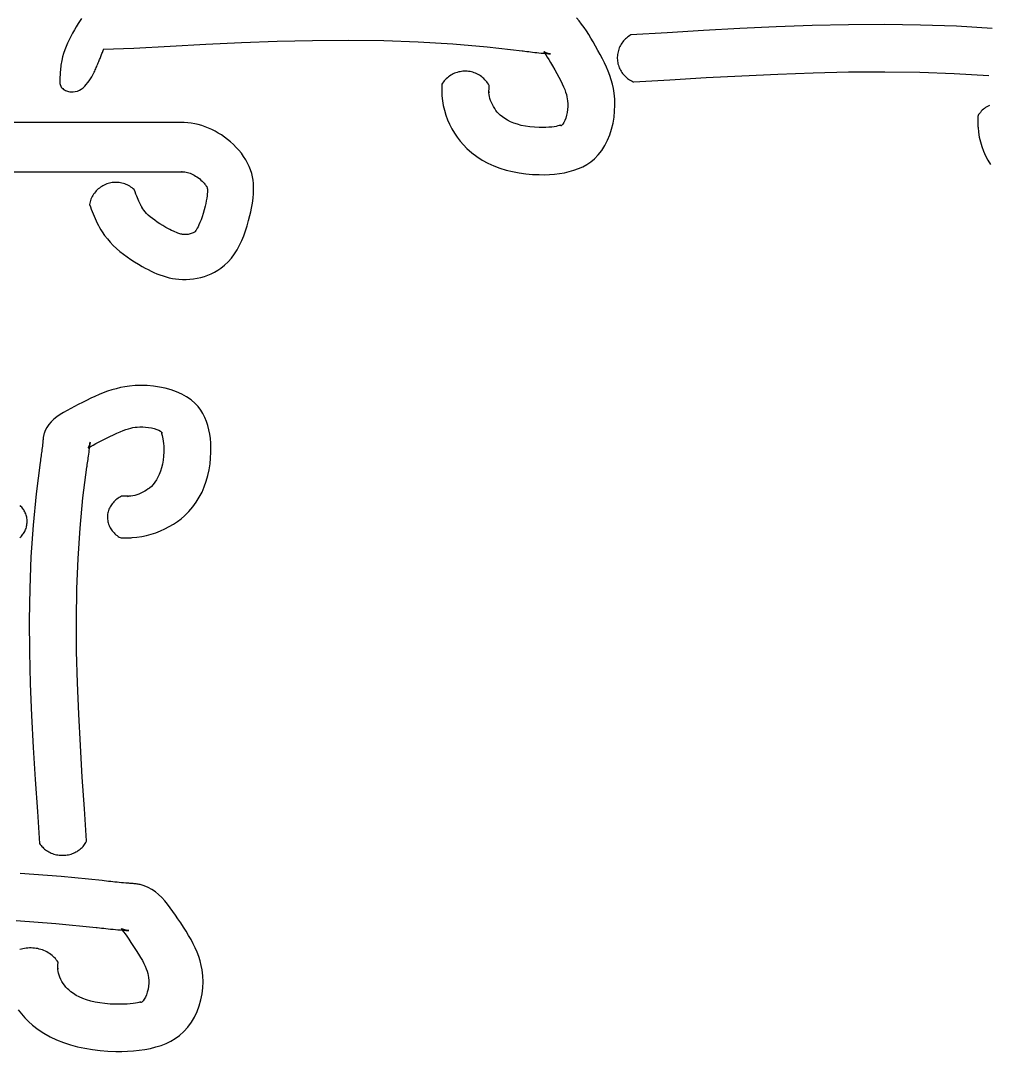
# Model space of a CAD drawing. Extents: x -2.65 to 2.61, y -1.31 to 1.34.
# Drawn here: x -1.019 to 0.008, y -1.306 to -0.213 of the extents above; entities that cross this region are included whole.
import ezdxf

# ---------------------------------------------------------------- set-up
doc = ezdxf.new("R2010")
doc.units = 0
doc.layers.add('2', color=7, linetype='CONTINUOUS')

msp = doc.modelspace()

# ---------------------------------------------------------------- linework, layer by layer
at = {"layer": '2', "color": 7, "linetype": 'CONTINUOUS', "flags": 128}
for points in [[(-0.954087, -0.210462), (-0.957672, -0.215593), (-0.959682, -0.219033), (-0.961658, -0.222484), (-0.963582, -0.225949), (-0.965436, -0.229434), (-0.967203, -0.232945), (-0.968867, -0.236485), (-0.970409, -0.24006), (-0.971811, -0.243675), (-0.973058, -0.247335), (-0.974131, -0.251044), (-0.975013, -0.254809), (-0.975343, -0.256517), (-0.975634, -0.258237), (-0.975889, -0.259966), (-0.976112, -0.261702), (-0.976306, -0.263446), (-0.976473, -0.265195), (-0.976618, -0.266948), (-0.976742, -0.268704), (-0.97685, -0.270462), (-0.976945, -0.27222), (-0.977028, -0.273976), (-0.977105, -0.275731), (-0.977114, -0.275949), (-0.977123, -0.276166), (-0.977131, -0.276384), (-0.977137, -0.276602), (-0.977143, -0.27682), (-0.977146, -0.277038), (-0.977147, -0.277256), (-0.977145, -0.277474), (-0.977141, -0.277692), (-0.977133, -0.27791), (-0.977121, -0.278128), (-0.977105, -0.278346), (-0.977063, -0.27876), (-0.977004, -0.279173), (-0.97693, -0.279585), (-0.976839, -0.279994), (-0.976732, -0.280399), (-0.97661, -0.2808), (-0.976471, -0.281195), (-0.976316, -0.281584), (-0.976145, -0.281965), (-0.975958, -0.282338), (-0.975755, -0.282701), (-0.975536, -0.283053), (-0.974856, -0.283961), (-0.974067, -0.284782), (-0.973184, -0.285517), (-0.972217, -0.286167), (-0.97118, -0.28673), (-0.970084, -0.287208), (-0.968943, -0.2876), (-0.967768, -0.287907), (-0.966572, -0.288129), (-0.965368, -0.288265), (-0.964167, -0.288317), (-0.962983, -0.288284), (-0.960646, -0.287958), (-0.958427, -0.287309), (-0.956322, -0.28637), (-0.954328, -0.285171), (-0.952443, -0.283743), (-0.950664, -0.282118), (-0.948988, -0.280327), (-0.947413, -0.278401), (-0.945935, -0.276372), (-0.944552, -0.274271), (-0.943262, -0.272129), (-0.942061, -0.269977), (-0.941384, -0.268698), (-0.940736, -0.267425), (-0.940114, -0.266157), (-0.939515, -0.264894), (-0.938937, -0.263634), (-0.938377, -0.262376), (-0.937833, -0.26112), (-0.937302, -0.259862), (-0.936782, -0.258604), (-0.936271, -0.257343), (-0.935765, -0.256078), (-0.935262, -0.254809), (-0.934847, -0.253757), (-0.934433, -0.252702), (-0.93402, -0.251643), (-0.933607, -0.250581), (-0.933194, -0.249516), (-0.932781, -0.24845), (-0.932368, -0.247381), (-0.931956, -0.24631), (-0.931543, -0.245238), (-0.931131, -0.244165), (-0.930719, -0.243092), (-0.931215, -0.242984), (-0.931215, -0.242984), (-0.898431, -0.241874), (-0.860187, -0.239616), (-0.822098, -0.237565), (-0.784176, -0.235821), (-0.746435, -0.23448), (-0.708888, -0.233639), (-0.670617, -0.233395), (-0.633358, -0.233858), (-0.596931, -0.235091), (-0.560213, -0.237209), (-0.523745, -0.240295), (-0.486737, -0.244531), (-0.48559, -0.244688), (-0.483667, -0.244942), (-0.481696, -0.245201), (-0.479676, -0.245465), (-0.477607, -0.24573), (-0.475489, -0.245996), (-0.47332, -0.246259), (-0.4711, -0.246518), (-0.468829, -0.246769), (-0.466507, -0.247011), (-0.464133, -0.24724), (-0.461707, -0.247454), (-0.46045, -0.247556), (-0.459424, -0.247638), (-0.458538, -0.24771), (-0.457795, -0.247773), (-0.457195, -0.247829), (-0.456742, -0.247878), (-0.45644, -0.247916), (-0.45681, -0.247881), (-0.457314, -0.247787), (-0.457596, -0.247889), (-0.460223, -0.247139), (-0.462126, -0.246367), (-0.463229, -0.245849), (-0.463589, -0.245786), (-0.463327, -0.246286), (-0.462576, -0.247378), (-0.461451, -0.249044), (-0.460038, -0.251239), (-0.458401, -0.253905), (-0.456574, -0.256985), (-0.454575, -0.260425), (-0.452095, -0.264735), (-0.449757, -0.268869), (-0.447631, -0.272747), (-0.445729, -0.276373), (-0.444061, -0.279752), (-0.44263, -0.282892), (-0.44143, -0.2858), (-0.440454, -0.288492), (-0.439684, -0.290989), (-0.4391, -0.293324), (-0.438681, -0.295539), (-0.438407, -0.297689), (-0.438207, -0.30074), (-0.438231, -0.303696), (-0.43845, -0.306819), (-0.438878, -0.309987), (-0.439512, -0.31308), (-0.440332, -0.315984), (-0.4413, -0.31859), (-0.442359, -0.320798), (-0.443432, -0.322522), (-0.444421, -0.323696), (-0.445215, -0.324296), (-0.4457, -0.324349), (-0.44549, -0.32379), (-0.445749, -0.323688), (-0.446321, -0.323777), (-0.447277, -0.324024), (-0.448652, -0.324376), (-0.450452, -0.324779), (-0.45266, -0.325181), (-0.455242, -0.32554), (-0.458154, -0.325824), (-0.46135, -0.326012), (-0.46478, -0.326088), (-0.468392, -0.326047), (-0.473646, -0.32579), (-0.478485, -0.325309), (-0.483112, -0.324611), (-0.487496, -0.323706), (-0.491609, -0.322606), (-0.495428, -0.321328), (-0.498936, -0.319889), (-0.502126, -0.31831), (-0.504999, -0.316607), (-0.507567, -0.314794), (-0.509854, -0.312877), (-0.511893, -0.310848), (-0.512963, -0.309567), (-0.51436, -0.307807), (-0.515707, -0.305901), (-0.516972, -0.303877), (-0.518127, -0.301767), (-0.519151, -0.299605), (-0.520025, -0.297428), (-0.520734, -0.295274), (-0.521273, -0.293182), (-0.521638, -0.29119), (-0.521835, -0.289334), (-0.521874, -0.287647), (-0.521769, -0.288756), (-0.521779, -0.288392), (-0.521786, -0.287967), (-0.52179, -0.287481), (-0.521791, -0.286933), (-0.521787, -0.286323), (-0.521778, -0.285651), (-0.521764, -0.284917), (-0.521746, -0.284121), (-0.521723, -0.283262), (-0.521697, -0.282342), (-0.521668, -0.281359), (-0.52243, -0.280047), (-0.523259, -0.278778), (-0.524154, -0.277553), (-0.525112, -0.276377), (-0.526129, -0.275252), (-0.527205, -0.274183), (-0.528335, -0.273171), (-0.529516, -0.272219), (-0.530745, -0.271331), (-0.53202, -0.270509), (-0.533335, -0.269754), (-0.534689, -0.269069), (-0.536076, -0.268456), (-0.537493, -0.267916), (-0.538937, -0.267451), (-0.540403, -0.267062), (-0.541888, -0.266751), (-0.543386, -0.266518), (-0.544895, -0.266363), (-0.54641, -0.266288), (-0.547927, -0.266292), (-0.549441, -0.266375), (-0.550949, -0.266538), (-0.552447, -0.266779), (-0.553929, -0.267098), (-0.555393, -0.267495), (-0.556835, -0.267968), (-0.558249, -0.268515), (-0.559633, -0.269135), (-0.560983, -0.269828), (-0.562294, -0.27059), (-0.563564, -0.271419), (-0.564789, -0.272314), (-0.565965, -0.273272), (-0.567089, -0.274289), (-0.568159, -0.275365), (-0.569171, -0.276495), (-0.570122, -0.277676), (-0.57101, -0.278905), (-0.571646, -0.279876), (-0.571677, -0.280921), (-0.571706, -0.281966), (-0.571734, -0.283011), (-0.571757, -0.284056), (-0.571775, -0.285101), (-0.571786, -0.286147), (-0.57179, -0.287192), (-0.571784, -0.288237), (-0.571769, -0.289283), (-0.571741, -0.290329), (-0.571701, -0.291374), (-0.571646, -0.29242), (-0.571152, -0.297566), (-0.570296, -0.302695), (-0.569093, -0.307784), (-0.567557, -0.312812), (-0.565706, -0.317756), (-0.563552, -0.322594), (-0.561113, -0.327305), (-0.558404, -0.331866), (-0.555438, -0.336256), (-0.552233, -0.340451), (-0.548803, -0.34443), (-0.545164, -0.348172), (-0.540057, -0.352724), (-0.534636, -0.356833), (-0.528925, -0.360511), (-0.522948, -0.363768), (-0.51673, -0.366616), (-0.510295, -0.369066), (-0.503668, -0.37113), (-0.496873, -0.372819), (-0.489935, -0.374144), (-0.482878, -0.375116), (-0.475727, -0.375747), (-0.468506, -0.376047), (-0.463088, -0.37606), (-0.457674, -0.375876), (-0.452291, -0.375479), (-0.446969, -0.374851), (-0.441735, -0.373973), (-0.436617, -0.372827), (-0.431646, -0.371395), (-0.426848, -0.36966), (-0.422253, -0.367603), (-0.417889, -0.365207), (-0.413784, -0.362452), (-0.409967, -0.359322), (-0.405814, -0.355079), (-0.40211, -0.350337), (-0.398851, -0.345162), (-0.396035, -0.339616), (-0.393658, -0.333765), (-0.391717, -0.327672), (-0.39021, -0.321401), (-0.389132, -0.315018), (-0.388482, -0.308585), (-0.388255, -0.302167), (-0.388449, -0.295828), (-0.38906, -0.289633), (-0.389854, -0.28477), (-0.390901, -0.280025), (-0.392182, -0.275381), (-0.393681, -0.27082), (-0.395379, -0.266326), (-0.397259, -0.261881), (-0.399302, -0.257468), (-0.401492, -0.253069), (-0.403811, -0.248668), (-0.40624, -0.244246), (-0.408763, -0.239788), (-0.411361, -0.235275), (-0.413635, -0.231368), (-0.415968, -0.227457), (-0.418376, -0.223593), (-0.420877, -0.219824), (-0.423487, -0.216201), (-0.426222, -0.212771), (-0.4291, -0.209585)], [(0.011998, -0.220781), (-0.025991, -0.21859), (-0.064085, -0.217313), (-0.102273, -0.216847), (-0.140544, -0.217091), (-0.178884, -0.217943), (-0.217283, -0.219303), (-0.255729, -0.221069), (-0.29421, -0.223138), (-0.332714, -0.225411), (-0.37123, -0.227785), (-0.372481, -0.228504), (-0.373692, -0.229288), (-0.374861, -0.230133), (-0.375984, -0.231039), (-0.377058, -0.232002), (-0.37808, -0.233021), (-0.379047, -0.234091), (-0.379957, -0.23521), (-0.380807, -0.236376), (-0.381595, -0.237584), (-0.382319, -0.238832), (-0.382976, -0.240116), (-0.383565, -0.241433), (-0.384085, -0.242779), (-0.384533, -0.24415), (-0.384909, -0.245542), (-0.385212, -0.246953), (-0.38544, -0.248377), (-0.385593, -0.249812), (-0.385672, -0.251252), (-0.385674, -0.252695), (-0.385601, -0.254135), (-0.385453, -0.25557), (-0.38523, -0.256996), (-0.384933, -0.258407), (-0.384562, -0.259801), (-0.384119, -0.261174), (-0.383605, -0.262522), (-0.38302, -0.263841), (-0.382368, -0.265127), (-0.381649, -0.266378), (-0.380866, -0.267589), (-0.38002, -0.268758), (-0.379114, -0.269881), (-0.378151, -0.270955), (-0.377133, -0.271977), (-0.376063, -0.272944), (-0.374943, -0.273854), (-0.373778, -0.274704), (-0.372569, -0.275492), (-0.371321, -0.276216), (-0.370037, -0.276873), (-0.368721, -0.277462), (-0.368154, -0.277691), (-0.329768, -0.275324), (-0.291524, -0.273066), (-0.253435, -0.271016), (-0.215513, -0.269272), (-0.177772, -0.267931), (-0.140225, -0.26709), (-0.101955, -0.266846), (-0.064696, -0.267309), (-0.028268, -0.268542), (0.00845, -0.270659)], [(0.00903, -0.302586), (0.00768, -0.303278), (0.006369, -0.30404), (0.005099, -0.30487), (0.003874, -0.305765), (0.002698, -0.306722), (0.001573, -0.30774), (0.000504, -0.308816), (-0.000508, -0.309945), (-0.001459, -0.311127), (-0.002348, -0.312356), (-0.002983, -0.313327), (-0.002983, -0.313327), (-0.003014, -0.314372), (-0.003044, -0.315417), (-0.003071, -0.316462), (-0.003094, -0.317507), (-0.003112, -0.318552), (-0.003123, -0.319597), (-0.003127, -0.320643), (-0.003122, -0.321688), (-0.003106, -0.322734), (-0.003078, -0.323779), (-0.003038, -0.324825), (-0.002983, -0.325871), (-0.002489, -0.331017), (-0.001633, -0.336146), (-0.00043, -0.341235), (0.001105, -0.346262), (0.002957, -0.351207), (0.00511, -0.356045), (0.007549, -0.360756), (0.010259, -0.365317)], [(-1.031598, -0.372997), (-1.016814, -0.372996), (-1.00203, -0.372997), (-0.987247, -0.373), (-0.972465, -0.373004), (-0.957684, -0.373011), (-0.9429, -0.373021), (-0.93887, -0.373024), (-0.934837, -0.373027), (-0.930802, -0.373029), (-0.926766, -0.373032), (-0.922727, -0.373034), (-0.918686, -0.373036), (-0.914642, -0.373036), (-0.910597, -0.373036), (-0.906549, -0.373034), (-0.902499, -0.373031), (-0.898447, -0.373027), (-0.894401, -0.373021), (-0.892623, -0.373017), (-0.890851, -0.373014), (-0.889086, -0.373011), (-0.887327, -0.373008), (-0.885574, -0.373005), (-0.883827, -0.373004), (-0.882086, -0.373003), (-0.880351, -0.373003), (-0.878623, -0.373005), (-0.876901, -0.373008), (-0.875185, -0.373013), (-0.873465, -0.37302), (-0.872043, -0.373027), (-0.870599, -0.373036), (-0.869132, -0.373044), (-0.867643, -0.373052), (-0.86613, -0.373059), (-0.864594, -0.373065), (-0.863036, -0.373067), (-0.861455, -0.373067), (-0.85985, -0.373062), (-0.858223, -0.373052), (-0.856573, -0.373036), (-0.854952, -0.373014), (-0.853906, -0.372996), (-0.852928, -0.372978), (-0.852021, -0.372961), (-0.851182, -0.372946), (-0.850413, -0.372934), (-0.849714, -0.372926), (-0.849085, -0.372922), (-0.848526, -0.372921), (-0.848037, -0.372923), (-0.847618, -0.372928), (-0.84727, -0.372935), (-0.847966, -0.372877), (-0.846822, -0.372895), (-0.845623, -0.372983), (-0.844369, -0.373146), (-0.843065, -0.37339), (-0.841714, -0.373716), (-0.840324, -0.374129), (-0.838902, -0.374631), (-0.837455, -0.375222), (-0.835991, -0.375903), (-0.834519, -0.376673), (-0.833048, -0.37753), (-0.83165, -0.378424), (-0.830135, -0.379494), (-0.828693, -0.380613), (-0.827348, -0.381758), (-0.826119, -0.382902), (-0.825021, -0.384018), (-0.824068, -0.385075), (-0.823265, -0.386043), (-0.822614, -0.386891), (-0.822107, -0.387588), (-0.821732, -0.388108), (-0.821465, -0.388432), (-0.821228, -0.388759), (-0.821043, -0.389069), (-0.820854, -0.389618), (-0.820687, -0.390435), (-0.820565, -0.391532), (-0.820511, -0.392912), (-0.820545, -0.394569), (-0.82068, -0.396492), (-0.820925, -0.398665), (-0.821286, -0.401073), (-0.821761, -0.403698), (-0.822349, -0.406525), (-0.822982, -0.409303), (-0.824012, -0.413424), (-0.825085, -0.417289), (-0.82619, -0.420855), (-0.827309, -0.42408), (-0.828417, -0.426925), (-0.829478, -0.429358), (-0.830451, -0.43136), (-0.831288, -0.43293), (-0.831946, -0.434092), (-0.832395, -0.4349), (-0.832633, -0.435439), (-0.833349, -0.43624), (-0.83363, -0.436568), (-0.834107, -0.436963), (-0.834765, -0.437395), (-0.835583, -0.437834), (-0.836534, -0.438255), (-0.837589, -0.43864), (-0.838714, -0.438974), (-0.839874, -0.439247), (-0.841032, -0.439454), (-0.842153, -0.439596), (-0.846072, -0.439594), (-0.847083, -0.439452), (-0.847747, -0.439299), (-0.84863, -0.439089), (-0.849626, -0.438817), (-0.850748, -0.43847), (-0.852008, -0.438038), (-0.853408, -0.437508), (-0.85495, -0.436873), (-0.856632, -0.436126), (-0.85845, -0.435263), (-0.860399, -0.434282), (-0.862473, -0.433183), (-0.864668, -0.43197), (-0.867927, -0.430084), (-0.870941, -0.42823), (-0.873791, -0.426359), (-0.876462, -0.424482), (-0.878939, -0.422607), (-0.881207, -0.420748), (-0.883256, -0.418916), (-0.885079, -0.417126), (-0.886673, -0.415391), (-0.888037, -0.413726), (-0.88918, -0.412142), (-0.890114, -0.410644), (-0.890227, -0.410359), (-0.890735, -0.409434), (-0.891294, -0.40836), (-0.8919, -0.407135), (-0.892549, -0.405756), (-0.893238, -0.404224), (-0.893965, -0.40254), (-0.89473, -0.400708), (-0.895531, -0.39873), (-0.896371, -0.396611), (-0.897253, -0.394354), (-0.898179, -0.391964), (-0.899261, -0.391023), (-0.900424, -0.390089), (-0.901634, -0.389218), (-0.902889, -0.388411), (-0.904183, -0.387671), (-0.905515, -0.387), (-0.90688, -0.3864), (-0.908274, -0.385871), (-0.909694, -0.385417), (-0.911136, -0.385037), (-0.912596, -0.384733), (-0.91407, -0.384506), (-0.915553, -0.384357), (-0.917043, -0.384285), (-0.918534, -0.384292), (-0.920023, -0.384376), (-0.921505, -0.384539), (-0.922977, -0.384778), (-0.924434, -0.385095), (-0.925873, -0.385487), (-0.927289, -0.385954), (-0.928679, -0.386494), (-0.930038, -0.387106), (-0.931364, -0.387789), (-0.932652, -0.38854), (-0.933899, -0.389358), (-0.935102, -0.39024), (-0.936257, -0.391183), (-0.93736, -0.392186), (-0.93841, -0.393244), (-0.939403, -0.394357), (-0.940337, -0.39552), (-0.941208, -0.39673), (-0.942015, -0.397984), (-0.942755, -0.399279), (-0.943426, -0.40061), (-0.944026, -0.401975), (-0.944555, -0.403369), (-0.945009, -0.40479), (-0.945389, -0.406232), (-0.945694, -0.4077), (-0.944718, -0.410219), (-0.943735, -0.412733), (-0.942739, -0.41524), (-0.941724, -0.417733), (-0.940684, -0.42021), (-0.939611, -0.422666), (-0.938501, -0.425097), (-0.937346, -0.427498), (-0.936139, -0.429865), (-0.934876, -0.432194), (-0.933548, -0.434482), (-0.93215, -0.436723), (-0.929515, -0.440538), (-0.92666, -0.444202), (-0.923601, -0.447719), (-0.920354, -0.451093), (-0.916936, -0.45433), (-0.913364, -0.457432), (-0.909652, -0.460405), (-0.905819, -0.463253), (-0.901879, -0.465981), (-0.897848, -0.468593), (-0.893745, -0.471093), (-0.889583, -0.473485), (-0.886522, -0.475162), (-0.883436, -0.476774), (-0.880325, -0.478311), (-0.877187, -0.479761), (-0.87402, -0.481116), (-0.870822, -0.482363), (-0.867591, -0.483494), (-0.864326, -0.484497), (-0.861025, -0.485363), (-0.857685, -0.486081), (-0.854306, -0.486639), (-0.850886, -0.487029), (-0.847001, -0.487256), (-0.843082, -0.487258), (-0.839148, -0.487039), (-0.835219, -0.4866), (-0.831316, -0.485944), (-0.827459, -0.485072), (-0.823666, -0.483986), (-0.819959, -0.482688), (-0.816358, -0.481181), (-0.812881, -0.479466), (-0.80955, -0.477545), (-0.806384, -0.47542), (-0.802274, -0.472128), (-0.798504, -0.468477), (-0.795056, -0.464498), (-0.791912, -0.460225), (-0.789052, -0.45569), (-0.786458, -0.450924), (-0.784111, -0.445961), (-0.781993, -0.440832), (-0.780084, -0.43557), (-0.778365, -0.430207), (-0.776819, -0.424776), (-0.775426, -0.419309), (-0.774542, -0.415504), (-0.773738, -0.411701), (-0.77303, -0.407905), (-0.772433, -0.404121), (-0.771962, -0.400354), (-0.771633, -0.396606), (-0.771461, -0.392884), (-0.771461, -0.389192), (-0.771649, -0.385533), (-0.772039, -0.381913), (-0.772649, -0.378337), (-0.773491, -0.374807), (-0.774683, -0.371034), (-0.776152, -0.367331), (-0.777882, -0.363707), (-0.779857, -0.360172), (-0.782061, -0.356732), (-0.784476, -0.353399), (-0.787088, -0.35018), (-0.789879, -0.347084), (-0.792834, -0.34412), (-0.795935, -0.341297), (-0.799167, -0.338624), (-0.802514, -0.33611), (-0.805738, -0.333908), (-0.809041, -0.331857), (-0.812417, -0.329962), (-0.815861, -0.328228), (-0.819366, -0.326658), (-0.822925, -0.325259), (-0.826533, -0.324034), (-0.830183, -0.322987), (-0.83387, -0.322124), (-0.837585, -0.32145), (-0.841325, -0.320968), (-0.845081, -0.320683), (-0.846047, -0.320642), (-0.847012, -0.320613), (-0.847979, -0.320594), (-0.848946, -0.320585), (-0.849913, -0.320584), (-0.850881, -0.320589), (-0.851849, -0.320599), (-0.852817, -0.320614), (-0.853785, -0.320631), (-0.854754, -0.320649), (-0.855722, -0.320666), (-0.856691, -0.320683), (-0.858143, -0.320702), (-0.859595, -0.320716), (-0.861046, -0.320725), (-0.862498, -0.320729), (-0.863949, -0.32073), (-0.8654, -0.320727), (-0.866851, -0.320722), (-0.868301, -0.320715), (-0.869752, -0.320707), (-0.871203, -0.320698), (-0.872654, -0.32069), (-0.874104, -0.320683), (-0.875878, -0.320675), (-0.877651, -0.32067), (-0.879424, -0.320667), (-0.881198, -0.320665), (-0.882971, -0.320665), (-0.884745, -0.320666), (-0.886519, -0.320667), (-0.888293, -0.32067), (-0.890066, -0.320673), (-0.89184, -0.320676), (-0.893614, -0.320679), (-0.895388, -0.320683), (-0.899419, -0.320689), (-0.90345, -0.320693), (-0.907481, -0.320696), (-0.911512, -0.320698), (-0.915543, -0.320698), (-0.919574, -0.320698), (-0.923605, -0.320696), (-0.927636, -0.320694), (-0.931667, -0.320692), (-0.935698, -0.320689), (-0.939729, -0.320686), (-0.943759, -0.320683), (-0.958549, -0.320673), (-0.973338, -0.320666), (-0.988127, -0.320662), (-1.002917, -0.320659), (-1.017707, -0.320658), (-1.032496, -0.320659)], [(-1.01945, -0.761211), (-1.018578, -0.760393), (-1.01775, -0.759532), (-1.016968, -0.758628), (-1.016234, -0.757684), (-1.015551, -0.756703), (-1.014921, -0.755688), (-1.014344, -0.754642), (-1.013823, -0.753566), (-1.013359, -0.752465), (-1.012953, -0.751341), (-1.012606, -0.750197), (-1.01232, -0.749037), (-1.012095, -0.747863), (-1.011932, -0.746679), (-1.01183, -0.745488), (-1.011792, -0.744294), (-1.011816, -0.743099), (-1.011902, -0.741907), (-1.012051, -0.740721), (-1.012261, -0.739545), (-1.012533, -0.738381), (-1.012865, -0.737233), (-1.013257, -0.736104), (-1.013708, -0.734997), (-1.014215, -0.733915), (-1.014779, -0.732861), (-1.015397, -0.731839), (-1.016068, -0.730849), (-1.01679, -0.729897), (-1.01756, -0.728983), (-1.018377, -0.728111), (-1.019239, -0.727283)], [(-1.021321, -1.26217), (-1.017903, -1.266559), (-1.014207, -1.270754), (-1.010253, -1.274734), (-1.006057, -1.278475), (-1.00017, -1.283027), (-0.993919, -1.287137), (-0.987335, -1.290814), (-0.980444, -1.294071), (-0.973275, -1.29692), (-0.965856, -1.29937), (-0.958216, -1.301434), (-0.950382, -1.303122), (-0.942383, -1.304447), (-0.934247, -1.305419), (-0.926002, -1.30605), (-0.917677, -1.306351), (-0.911431, -1.306363), (-0.905189, -1.30618), (-0.898983, -1.305783), (-0.892846, -1.305154), (-0.886812, -1.304276), (-0.880912, -1.30313), (-0.87518, -1.301699), (-0.869649, -1.299964), (-0.864351, -1.297907), (-0.85932, -1.29551), (-0.854587, -1.292756), (-0.850187, -1.289625), (-0.845399, -1.285382), (-0.841128, -1.280641), (-0.837371, -1.275465), (-0.834124, -1.26992), (-0.831383, -1.264068), (-0.829146, -1.257975), (-0.827408, -1.251705), (-0.826166, -1.245321), (-0.825416, -1.238888), (-0.825154, -1.23247), (-0.825378, -1.226132), (-0.826083, -1.219936), (-0.826998, -1.215073), (-0.828205, -1.210328), (-0.829682, -1.205684), (-0.83141, -1.201124), (-0.833368, -1.196629), (-0.835535, -1.192184), (-0.837891, -1.187771), (-0.840416, -1.183372), (-0.843089, -1.178971), (-0.84589, -1.17455), (-0.848798, -1.170091), (-0.851794, -1.165579), (-0.854415, -1.161671), (-0.857105, -1.157761), (-0.859882, -1.153897), (-0.862765, -1.150128), (-0.865774, -1.146504), (-0.868927, -1.143075), (-0.872245, -1.139889), (-0.875746, -1.136996), (-0.879449, -1.134445), (-0.883374, -1.132286), (-0.88754, -1.130568), (-0.891966, -1.12934), (-0.892993, -1.129138), (-0.894032, -1.128959), (-0.895083, -1.128802), (-0.896143, -1.128665), (-0.897212, -1.128544), (-0.898288, -1.128437), (-0.89937, -1.128342), (-0.900457, -1.128255), (-0.901547, -1.128175), (-0.902638, -1.128099), (-0.90373, -1.128023), (-0.904822, -1.127947), (-0.907132, -1.127772), (-0.909433, -1.12758), (-0.911726, -1.127374), (-0.914012, -1.127155), (-0.916292, -1.126926), (-0.918565, -1.126687), (-0.920834, -1.12644), (-0.9231, -1.126188), (-0.925362, -1.125932), (-0.927622, -1.125674), (-0.929881, -1.125416), (-0.932139, -1.125159), (-0.975654, -1.120838), (-1.019317, -1.117633)], [(-1.023407, -1.167512), (-0.981364, -1.170598), (-0.938696, -1.174835), (-0.937373, -1.174992), (-0.935156, -1.175245), (-0.932884, -1.175505), (-0.930555, -1.175768), (-0.92817, -1.176034), (-0.925727, -1.176299), (-0.923227, -1.176562), (-0.920667, -1.176821), (-0.918049, -1.177072), (-0.915372, -1.177314), (-0.912635, -1.177543), (-0.909839, -1.177757), (-0.908389, -1.17786), (-0.907206, -1.177941), (-0.906185, -1.178013), (-0.905328, -1.178076), (-0.904637, -1.178133), (-0.904115, -1.178181), (-0.903766, -1.17822), (-0.904192, -1.178185), (-0.904773, -1.178091), (-0.905099, -1.178192), (-0.908127, -1.177442), (-0.910322, -1.17667), (-0.911593, -1.176153), (-0.912008, -1.17609), (-0.911706, -1.176589), (-0.910841, -1.177681), (-0.909543, -1.179348), (-0.907915, -1.181542), (-0.906026, -1.184208), (-0.903921, -1.187288), (-0.901616, -1.190729), (-0.898757, -1.195038), (-0.896062, -1.199172), (-0.89361, -1.20305), (-0.891418, -1.206676), (-0.889495, -1.210056), (-0.887844, -1.213195), (-0.886461, -1.216103), (-0.885335, -1.218795), (-0.884447, -1.221293), (-0.883774, -1.223627), (-0.883291, -1.225842), (-0.882976, -1.227992), (-0.882745, -1.231044), (-0.882773, -1.234), (-0.883025, -1.237123), (-0.883519, -1.24029), (-0.88425, -1.243383), (-0.885195, -1.246287), (-0.88631, -1.248894), (-0.887531, -1.251102), (-0.888768, -1.252825), (-0.889909, -1.254), (-0.890825, -1.2546), (-0.891384, -1.254652), (-0.891142, -1.254094), (-0.89144, -1.253991), (-0.8921, -1.254081), (-0.893202, -1.254327), (-0.894787, -1.25468), (-0.896863, -1.255083), (-0.899408, -1.255484), (-0.902384, -1.255844), (-0.905743, -1.256128), (-0.909427, -1.256315), (-0.913381, -1.256392), (-0.917546, -1.256351), (-0.923604, -1.256093), (-0.929182, -1.255613), (-0.934516, -1.254915), (-0.939571, -1.25401), (-0.944312, -1.25291), (-0.948715, -1.251631), (-0.95276, -1.250193), (-0.956438, -1.248613), (-0.95975, -1.24691), (-0.962711, -1.245098), (-0.965348, -1.243181), (-0.967698, -1.241152), (-0.968932, -1.23987), (-0.970543, -1.238111), (-0.972096, -1.236204), (-0.973554, -1.23418), (-0.974886, -1.23207), (-0.976067, -1.229908), (-0.977074, -1.227731), (-0.977892, -1.225577), (-0.978512, -1.223485), (-0.978934, -1.221493), (-0.97916, -1.219637), (-0.979206, -1.21795), (-0.979085, -1.21906), (-0.979096, -1.218695), (-0.979104, -1.21827), (-0.979109, -1.217784), (-0.97911, -1.217236), (-0.979105, -1.216626), (-0.979095, -1.215954), (-0.979079, -1.21522), (-0.979058, -1.214424), (-0.979032, -1.213566), (-0.979002, -1.212645), (-0.978968, -1.211662), (-0.979846, -1.210351), (-0.980803, -1.209081), (-0.981834, -1.207856), (-0.982939, -1.20668), (-0.984112, -1.205556), (-0.985352, -1.204486), (-0.986655, -1.203474), (-0.988016, -1.202523), (-0.989434, -1.201635), (-0.990903, -1.200812), (-0.99242, -1.200057), (-0.99398, -1.199372), (-0.995579, -1.198759), (-0.997214, -1.198219), (-0.998878, -1.197754), (-1.000568, -1.197366), (-1.00228, -1.197054), (-1.004008, -1.196821), (-1.005747, -1.196667), (-1.007494, -1.196591), (-1.009242, -1.196595), (-1.010988, -1.196679), (-1.012727, -1.196841), (-1.014454, -1.197083), (-1.016163, -1.197402), (-1.017851, -1.197798), (-1.019513, -1.198271)]]:
    msp.add_lwpolyline(points, dxfattribs=at).dxf.unprotected_set("ltscale", 0)
msp.add_lwpolyline([(-0.91299, -0.761227), (-0.911945, -0.761255), (-0.9109, -0.761281), (-0.909855, -0.761305), (-0.90881, -0.761325), (-0.907765, -0.761341), (-0.906719, -0.761351), (-0.905674, -0.761354), (-0.904629, -0.76135), (-0.903583, -0.761336), (-0.902537, -0.761312), (-0.901492, -0.761276), (-0.900446, -0.761227), (-0.8953, -0.760793), (-0.890171, -0.760039), (-0.885082, -0.758979), (-0.880054, -0.757626), (-0.87511, -0.755995), (-0.870272, -0.754098), (-0.865561, -0.75195), (-0.861, -0.749563), (-0.85661, -0.746951), (-0.852415, -0.744128), (-0.848436, -0.741106), (-0.844694, -0.737901), (-0.840142, -0.733402), (-0.836033, -0.728627), (-0.832355, -0.723596), (-0.829098, -0.718331), (-0.82625, -0.712854), (-0.8238, -0.707186), (-0.821736, -0.701348), (-0.820047, -0.695363), (-0.818722, -0.689252), (-0.81775, -0.683036), (-0.817119, -0.676736), (-0.816819, -0.670376), (-0.816806, -0.665603), (-0.81699, -0.660834), (-0.817387, -0.656093), (-0.818015, -0.651404), (-0.818893, -0.646794), (-0.820039, -0.642286), (-0.82147, -0.637907), (-0.823206, -0.633681), (-0.825263, -0.629633), (-0.827659, -0.625789), (-0.830414, -0.622173), (-0.833544, -0.618811), (-0.837787, -0.615153), (-0.842529, -0.61189), (-0.847704, -0.609019), (-0.85325, -0.606539), (-0.859101, -0.604445), (-0.865194, -0.602735), (-0.871465, -0.601407), (-0.877848, -0.600458), (-0.884281, -0.599885), (-0.890699, -0.599685), (-0.897038, -0.599856), (-0.903233, -0.600395), (-0.908096, -0.601094), (-0.912841, -0.602016), (-0.917485, -0.603145), (-0.922046, -0.604465), (-0.92654, -0.605961), (-0.930985, -0.607616), (-0.935398, -0.609417), (-0.939797, -0.611346), (-0.944198, -0.613388), (-0.94862, -0.615528), (-0.953078, -0.61775), (-0.957591, -0.620039), (-0.961498, -0.622042), (-0.965409, -0.624097), (-0.969273, -0.626218), (-0.973042, -0.628421), (-0.976665, -0.63072), (-0.980095, -0.633129), (-0.983281, -0.635664), (-0.986174, -0.638339), (-0.988724, -0.641168), (-0.990883, -0.644167), (-0.992601, -0.64735), (-0.993829, -0.650732), (-0.994032, -0.651516), (-0.99421, -0.65231), (-0.994367, -0.653113), (-0.994505, -0.653923), (-0.994625, -0.65474), (-0.994732, -0.655562), (-0.994828, -0.656389), (-0.994914, -0.657219), (-0.994994, -0.658051), (-0.995071, -0.658886), (-0.995146, -0.65972), (-0.995223, -0.660554), (-0.995398, -0.662319), (-0.995589, -0.664077), (-0.995795, -0.665829), (-0.996014, -0.667576), (-0.996244, -0.669317), (-0.996483, -0.671054), (-0.996729, -0.672788), (-0.996981, -0.674519), (-0.997237, -0.676247), (-0.997495, -0.677974), (-0.997754, -0.6797), (-0.99801, -0.681425), (-1.002331, -0.714671), (-1.005536, -0.748031), (-1.007726, -0.781494), (-1.009004, -0.81505), (-1.00947, -0.848689), (-1.009226, -0.882399), (-1.008374, -0.916172), (-1.007014, -0.949996), (-1.005248, -0.983862), (-1.003178, -1.017758), (-1.000906, -1.051675), (-0.998531, -1.085603), (-0.997812, -1.086704), (-0.997029, -1.087771), (-0.996183, -1.088801), (-0.995278, -1.08979), (-0.994314, -1.090736), (-0.993296, -1.091636), (-0.992226, -1.092488), (-0.991107, -1.09329), (-0.989941, -1.094038), (-0.988733, -1.094732), (-0.987485, -1.09537), (-0.986201, -1.095949), (-0.984884, -1.096468), (-0.983538, -1.096925), (-0.982167, -1.09732), (-0.980774, -1.097652), (-0.979364, -1.097918), (-0.977939, -1.098119), (-0.976505, -1.098254), (-0.975065, -1.098323), (-0.973622, -1.098326), (-0.972181, -1.098262), (-0.970746, -1.098131), (-0.969321, -1.097935), (-0.967909, -1.097673), (-0.966515, -1.097346), (-0.965143, -1.096956), (-0.963795, -1.096503), (-0.962476, -1.095988), (-0.961189, -1.095413), (-0.959939, -1.09478), (-0.958727, -1.09409), (-0.957559, -1.093345), (-0.956436, -1.092547), (-0.955362, -1.091699), (-0.95434, -1.090802), (-0.953373, -1.089859), (-0.952463, -1.088873), (-0.951613, -1.087847), (-0.950825, -1.086782), (-0.950101, -1.085683), (-0.949444, -1.084552), (-0.948855, -1.083392), (-0.948626, -1.082893), (-0.950992, -1.04908), (-0.95325, -1.015393), (-0.955301, -0.981841), (-0.957045, -0.948438), (-0.958386, -0.915193), (-0.959227, -0.882119), (-0.959471, -0.848408), (-0.959008, -0.815588), (-0.957775, -0.7835), (-0.955657, -0.751156), (-0.952571, -0.719034), (-0.948335, -0.686434), (-0.948178, -0.685424), (-0.947924, -0.68373), (-0.947665, -0.681994), (-0.947401, -0.680215), (-0.947136, -0.678393), (-0.94687, -0.676526), (-0.946607, -0.674616), (-0.946348, -0.67266), (-0.946097, -0.67066), (-0.945855, -0.668614), (-0.945626, -0.666523), (-0.945412, -0.664387), (-0.94531, -0.663279), (-0.945228, -0.662376), (-0.945156, -0.661596), (-0.945093, -0.660941), (-0.945037, -0.660412), (-0.944988, -0.660014), (-0.94495, -0.659747), (-0.944984, -0.660073), (-0.945079, -0.660517), (-0.944977, -0.660766), (-0.945727, -0.663079), (-0.946499, -0.664756), (-0.947017, -0.665727), (-0.94708, -0.666044), (-0.94658, -0.665814), (-0.945488, -0.665152), (-0.943822, -0.664161), (-0.941627, -0.662917), (-0.938961, -0.661474), (-0.935881, -0.659865), (-0.932441, -0.658105), (-0.928131, -0.65592), (-0.923997, -0.653861), (-0.920119, -0.651988), (-0.916493, -0.650313), (-0.913114, -0.648843), (-0.909974, -0.647582), (-0.907066, -0.646526), (-0.904374, -0.645665), (-0.901877, -0.644987), (-0.899542, -0.644473), (-0.897327, -0.644104), (-0.895177, -0.643863), (-0.892125, -0.643686), (-0.88917, -0.643708), (-0.886047, -0.643901), (-0.882879, -0.644278), (-0.879786, -0.644836), (-0.876882, -0.645558), (-0.874276, -0.646411), (-0.872068, -0.647343), (-0.870344, -0.648289), (-0.86917, -0.64916), (-0.86857, -0.64986), (-0.868517, -0.650287), (-0.869076, -0.650102), (-0.869178, -0.65033), (-0.869089, -0.650834), (-0.868842, -0.651676), (-0.86849, -0.652887), (-0.868087, -0.654473), (-0.867685, -0.656417), (-0.867326, -0.658692), (-0.867042, -0.661257), (-0.866854, -0.664073), (-0.866778, -0.667093), (-0.866819, -0.670275), (-0.867076, -0.674904), (-0.867557, -0.679166), (-0.868255, -0.683241), (-0.86916, -0.687103), (-0.87026, -0.690726), (-0.871538, -0.69409), (-0.872977, -0.69718), (-0.874556, -0.69999), (-0.876259, -0.702521), (-0.878072, -0.704783), (-0.879989, -0.706797), (-0.882018, -0.708593), (-0.883299, -0.709536), (-0.885059, -0.710767), (-0.886965, -0.711953), (-0.888989, -0.713067), (-0.891099, -0.714085), (-0.893261, -0.714987), (-0.895438, -0.715756), (-0.897592, -0.716381), (-0.899684, -0.716856), (-0.901676, -0.717177), (-0.903532, -0.717351), (-0.905219, -0.717386), (-0.90411, -0.717293), (-0.904474, -0.717301), (-0.904899, -0.717308), (-0.905385, -0.717312), (-0.905933, -0.717312), (-0.906543, -0.717308), (-0.907215, -0.717301), (-0.907949, -0.717289), (-0.908745, -0.717273), (-0.909604, -0.717253), (-0.910524, -0.717229), (-0.911507, -0.717204), (-0.912819, -0.717875), (-0.914088, -0.718606), (-0.915313, -0.719394), (-0.916489, -0.720237), (-0.917614, -0.721134), (-0.918683, -0.722081), (-0.919695, -0.723076), (-0.920647, -0.724117), (-0.921535, -0.7252), (-0.922357, -0.726322), (-0.923112, -0.727481), (-0.923797, -0.728673), (-0.92441, -0.729895), (-0.92495, -0.731144), (-0.925415, -0.732416), (-0.925804, -0.733707), (-0.926115, -0.735015), (-0.926348, -0.736335), (-0.926503, -0.737664), (-0.926578, -0.738998), (-0.926574, -0.740334), (-0.926491, -0.741668), (-0.926328, -0.742997), (-0.926087, -0.744316), (-0.925767, -0.745622), (-0.925371, -0.746911), (-0.924898, -0.748181), (-0.924351, -0.749427), (-0.92373, -0.750646), (-0.923038, -0.751835), (-0.922276, -0.75299), (-0.921447, -0.754109), (-0.920552, -0.755187), (-0.919594, -0.756223), (-0.918577, -0.757214), (-0.917501, -0.758156), (-0.916371, -0.759047), (-0.91519, -0.759885), (-0.913961, -0.760668), (-0.91299, -0.761227)], close=True, dxfattribs=at).dxf.unprotected_set("ltscale", 0)

doc.saveas('drawing.dxf')
